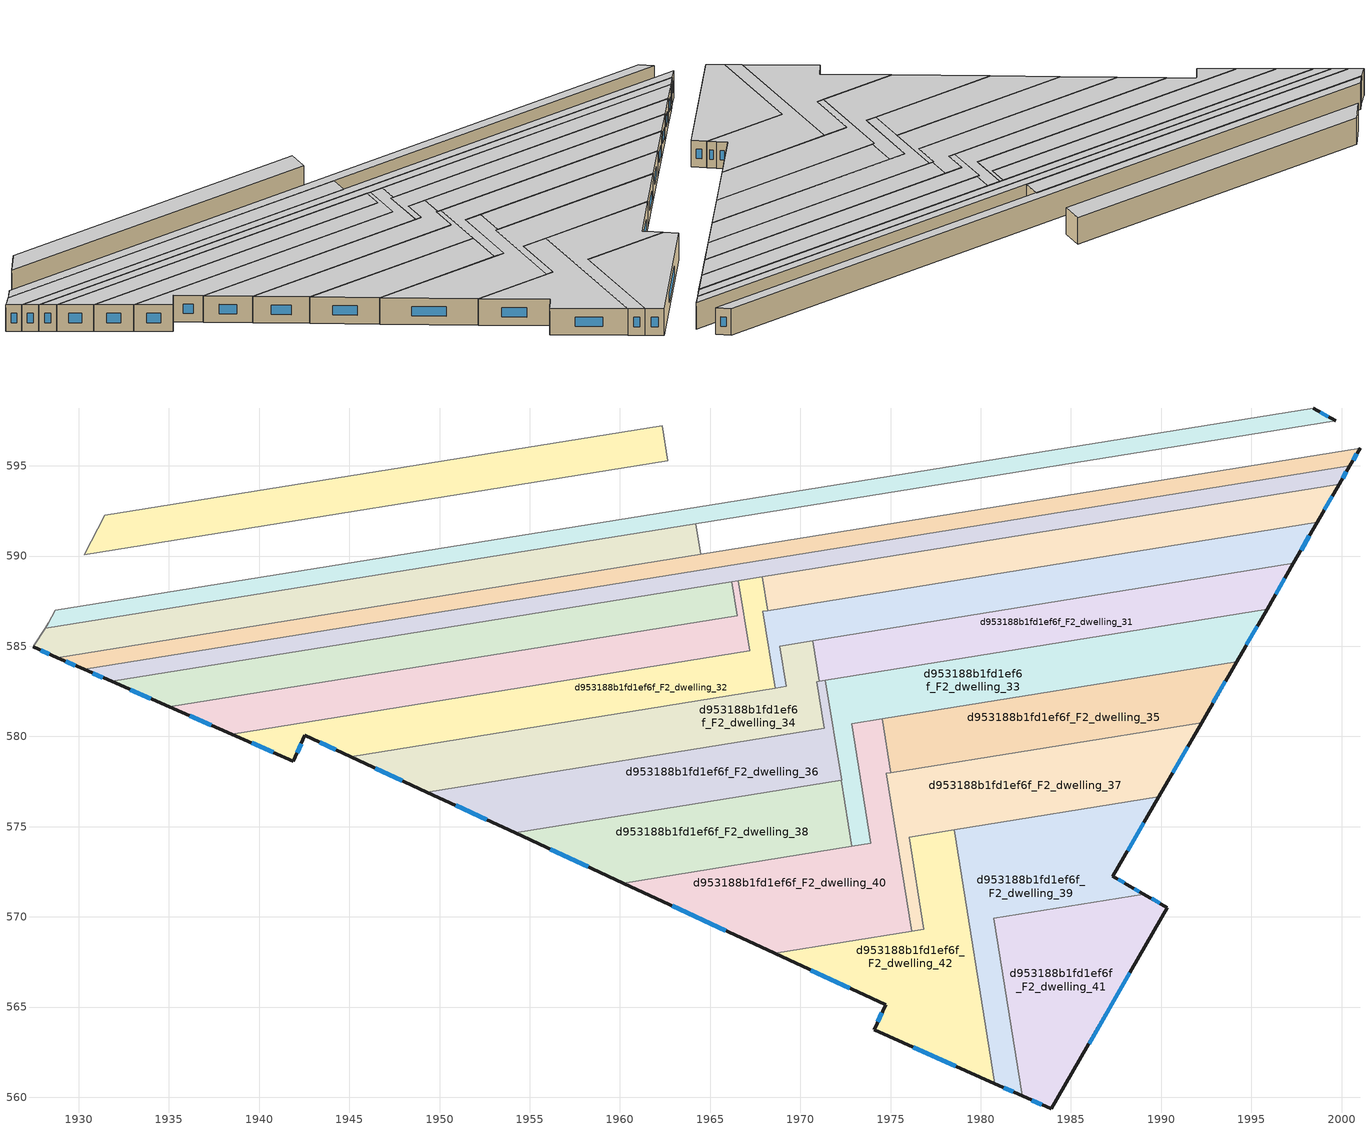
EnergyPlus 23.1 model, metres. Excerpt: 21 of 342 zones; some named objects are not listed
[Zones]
d953188b1fd1ef6f_F2_dwelling_18
 floor to d953188b1fd1ef6f_F1_dwelling_18 (EU_floor_Construction): 1962.34,597.22 1962.65,595.27 1930.3,590.07 1931.44,592.26 z6
 wall adiabatic (EU_wall_Construction): 1931.44,592.26 1930.3,590.07 z6:9
 wall to d953188b1fd1ef6f_F2_dwelling_17 (EU_wall_Construction): 1962.65,595.27 1962.34,597.22 z6:9
 wall to d953188b1fd1ef6f_F2_dwelling_16 (EU_wall_Construction): 1962.34,597.22 1931.44,592.26 z6:9
 wall to d953188b1fd1ef6f_F2_dwelling_19 (EU_wall_Construction): 1930.3,590.07 1962.65,595.27 z6:9
 ceiling to d953188b1fd1ef6f_F3_dwelling_18 (EU_floor_Construction): 1962.65,595.27 1962.34,597.22 1931.44,592.26 1930.3,590.07 z9
d953188b1fd1ef6f_F2_dwelling_22
 floor to d953188b1fd1ef6f_F1_dwelling_22 (EU_floor_Construction): 1999.68,597.5 1928.14,586 1928.32,586.27 1928.69,586.99 1998.43,598.2 z6
 wall outside (EU_wall_Construction): 1999.68,597.5 1998.43,598.2 z6:9
 wall adiabatic (EU_wall_Construction): 1928.69,586.99 1928.32,586.27 1928.14,586 z6:9
 wall to d953188b1fd1ef6f_F2_dwelling_21 (EU_wall_Construction): 1998.43,598.2 1928.69,586.99 z6:9
 wall to d953188b1fd1ef6f_F2_dwelling_24 (EU_wall_Construction): 1928.14,586 1964.21,591.8 z6:9
 wall to d953188b1fd1ef6f_F2_dwelling_23 (EU_wall_Construction): 1964.21,591.8 1999.68,597.5 z6:9
 window (EU_Window_Construction): 1999.27,597.73 1998.83,597.98 z6.97:8.03
 ceiling to d953188b1fd1ef6f_F3_dwelling_22 (EU_floor_Construction): 1999.68,597.5 1998.43,598.2 1928.69,586.99 1928.32,586.27 1928.14,586 z9
d953188b1fd1ef6f_F2_dwelling_24
 floor to d953188b1fd1ef6f_F1_dwelling_24 (EU_floor_Construction): 1964.21,591.8 1964.48,590.1 1928.81,584.37 1927.47,584.96 1927.51,585.03 1928.14,586 z6
 wall outside (EU_wall_Construction): 1927.47,584.96 1928.81,584.37 z6:9
 wall adiabatic (EU_wall_Construction): 1928.14,586 1927.51,585.03 1927.47,584.96 z6:9
 wall to d953188b1fd1ef6f_F2_dwelling_23 (EU_wall_Construction): 1964.48,590.1 1964.21,591.8 z6:9
 wall to d953188b1fd1ef6f_F2_dwelling_25 (EU_wall_Construction): 1928.81,584.37 1964.48,590.1 z6:9
 window (EU_Window_Construction): 1927.9,584.77 1928.38,584.56 z6.97:8.03
 ceiling to d953188b1fd1ef6f_F3_dwelling_24 (EU_floor_Construction): 1964.48,590.1 1964.21,591.8 1928.14,586 1927.51,585.03 1927.47,584.96 1928.81,584.37 z9
d953188b1fd1ef6f_F2_dwelling_25
 floor to d953188b1fd1ef6f_F1_dwelling_25 (EU_floor_Construction): 2001.03,595.98 2000.46,595 1930.3,583.72 1928.81,584.37 z6
 wall outside (EU_wall_Construction): 2000.46,595 2001.03,595.98 / 1928.81,584.37 1930.3,583.72 z6:9
 wall to d953188b1fd1ef6f_F2_dwelling_26 (EU_wall_Construction): 1930.3,583.72 2000.46,595 z6:9
 wall to d953188b1fd1ef6f_F2_dwelling_23 (EU_wall_Construction): 2001.03,595.98 1964.48,590.1 z6:9
 window (EU_Window_Construction): 2000.64,595.32 2000.84,595.66 / 1929.29,584.16 1929.82,583.93 z6.97:8.03
 ceiling to d953188b1fd1ef6f_F3_dwelling_25 (EU_floor_Construction): 2000.46,595 2001.03,595.98 1928.81,584.37 1930.3,583.72 z9
d953188b1fd1ef6f_F2_dwelling_26
 floor to d953188b1fd1ef6f_F1_dwelling_26 (EU_floor_Construction): 2000.46,595 1999.88,593.99 1931.82,583.05 1930.3,583.72 z6
 wall outside (EU_wall_Construction): 1999.88,593.99 2000.46,595 / 1930.3,583.72 1931.82,583.05 z6:9
 wall to d953188b1fd1ef6f_F2_dwelling_28 (EU_wall_Construction): 1931.82,583.05 1966.19,588.57 z6:9
 wall to d953188b1fd1ef6f_F2_dwelling_27 (EU_wall_Construction): 1967.9,588.85 1999.88,593.99 z6:9
 wall to d953188b1fd1ef6f_F2_dwelling_30 (EU_wall_Construction): 1966.19,588.57 1966.56,588.63 z6:9
 wall to d953188b1fd1ef6f_F2_dwelling_32 (EU_wall_Construction): 1966.56,588.63 1967.89,588.85 z6:9
 window (EU_Window_Construction): 2000.06,594.32 2000.27,594.67 / 1930.79,583.5 1931.33,583.26 z6.97:8.03
 ceiling to d953188b1fd1ef6f_F3_dwelling_26 (EU_floor_Construction): 1999.88,593.99 2000.46,595 1930.3,583.72 1931.82,583.05 z9
d953188b1fd1ef6f_F2_dwelling_27
 floor to d953188b1fd1ef6f_F1_dwelling_27 (EU_floor_Construction): 1999.88,593.99 1998.65,591.87 1968.2,586.97 1967.9,588.85 z6
 wall outside (EU_wall_Construction): 1998.65,591.87 1999.88,593.99 z6:9
 wall to d953188b1fd1ef6f_F2_dwelling_32 (EU_wall_Construction): 1967.9,588.85 1968.2,586.97 z6:9
 wall to d953188b1fd1ef6f_F2_dwelling_29 (EU_wall_Construction): 1968.2,586.97 1998.65,591.87 z6:9
 window (EU_Window_Construction): 1999.05,592.56 1999.48,593.3 z6.97:8.03
 ceiling to d953188b1fd1ef6f_F3_dwelling_27 (EU_floor_Construction): 1998.65,591.87 1999.88,593.99 1967.9,588.85 1968.2,586.97 z9
d953188b1fd1ef6f_F2_dwelling_28
 floor to d953188b1fd1ef6f_F1_dwelling_28 (EU_floor_Construction): 1966.19,588.57 1966.5,586.7 1935.03,581.64 1931.82,583.05 z6
 wall outside (EU_wall_Construction): 1931.82,583.05 1935.03,581.64 z6:9
 wall to d953188b1fd1ef6f_F2_dwelling_30 (EU_wall_Construction): 1935.03,581.64 1966.5,586.7 1966.19,588.57 z6:9
 window (EU_Window_Construction): 1932.86,582.59 1933.99,582.09 z6.97:8.03
 ceiling to d953188b1fd1ef6f_F3_dwelling_28 (EU_floor_Construction): 1966.5,586.7 1966.19,588.57 1931.82,583.05 1935.03,581.64 z9
d953188b1fd1ef6f_F2_dwelling_29
 floor to d953188b1fd1ef6f_F1_dwelling_29 (EU_floor_Construction): 1998.65,591.87 1997.33,589.59 1968.87,585.01 1969.23,582.77 1968.6,582.67 1967.91,586.93 z6
 wall outside (EU_wall_Construction): 1997.33,589.59 1998.65,591.87 z6:9
 wall to d953188b1fd1ef6f_F2_dwelling_34 (EU_wall_Construction): 1968.6,582.67 1969.23,582.77 1968.87,585.01 1970.7,585.31 z6:9
 wall to d953188b1fd1ef6f_F2_dwelling_32 (EU_wall_Construction): 1968.2,586.97 1967.91,586.93 1968.6,582.67 z6:9
 wall to d953188b1fd1ef6f_F2_dwelling_31 (EU_wall_Construction): 1970.7,585.31 1997.33,589.59 z6:9
 window (EU_Window_Construction): 1997.76,590.33 1998.22,591.13 z6.97:8.03
 ceiling to d953188b1fd1ef6f_F3_dwelling_29 (EU_floor_Construction): 1997.33,589.59 1998.65,591.87 1967.91,586.93 1968.6,582.67 1969.23,582.77 1968.87,585.01 z9
d953188b1fd1ef6f_F2_dwelling_30
 floor to d953188b1fd1ef6f_F1_dwelling_30 (EU_floor_Construction): 1966.56,588.63 1967.19,584.74 1938.47,580.12 1935.03,581.64 1966.5,586.7 1966.19,588.57 z6
 wall outside (EU_wall_Construction): 1935.03,581.64 1938.47,580.12 z6:9
 wall to d953188b1fd1ef6f_F2_dwelling_32 (EU_wall_Construction): 1938.47,580.12 1967.19,584.74 1966.56,588.63 z6:9
 window (EU_Window_Construction): 1936.15,581.15 1937.36,580.61 z6.97:8.03
 ceiling to d953188b1fd1ef6f_F3_dwelling_30 (EU_floor_Construction): 1967.19,584.74 1966.56,588.63 1966.19,588.57 1966.5,586.7 1935.03,581.64 1938.47,580.12 z9
d953188b1fd1ef6f_F2_dwelling_31
 floor to d953188b1fd1ef6f_F1_dwelling_31 (EU_floor_Construction): 1997.33,589.59 1995.87,587.05 1971.06,583.07 1970.7,585.31 z6
 wall outside (EU_wall_Construction): 1995.87,587.05 1997.33,589.59 z6:9
 wall to d953188b1fd1ef6f_F2_dwelling_34 (EU_wall_Construction): 1970.7,585.31 1971.06,583.07 z6:9
 wall to d953188b1fd1ef6f_F2_dwelling_33 (EU_wall_Construction): 1971.4,583.12 1995.87,587.05 z6:9
 wall to d953188b1fd1ef6f_F2_dwelling_36 (EU_wall_Construction): 1971.06,583.07 1971.4,583.12 z6:9
 window (EU_Window_Construction): 1996.35,587.88 1996.86,588.77 z6.97:8.03
 ceiling to d953188b1fd1ef6f_F3_dwelling_31 (EU_floor_Construction): 1995.87,587.05 1997.33,589.59 1970.7,585.31 1971.06,583.07 z9
d953188b1fd1ef6f_F2_dwelling_32
 floor to d953188b1fd1ef6f_F1_dwelling_32 (EU_floor_Construction): 1967.9,588.85 1968.2,586.97 1967.91,586.93 1968.6,582.67 1945.07,578.88 1942.54,580.06 1941.9,578.62 1938.47,580.12 1967.19,584.74 1966.56,588.63 z6
 wall outside (EU_wall_Construction): 1938.47,580.12 1941.9,578.62 1942.54,580.06 1945.07,578.88 z6:9
 wall to d953188b1fd1ef6f_F2_dwelling_34 (EU_wall_Construction): 1945.07,578.88 1968.6,582.67 z6:9
 window (EU_Window_Construction): 1943.36,579.68 1944.25,579.27 / 1942.1,579.09 1942.33,579.59 / 1939.58,579.64 1940.79,579.11 z6.97:8.03
 ceiling to d953188b1fd1ef6f_F3_dwelling_32 (EU_floor_Construction): 1968.6,582.67 1967.91,586.93 1968.2,586.97 1967.9,588.85 1966.56,588.63 1967.19,584.74 1938.47,580.12 1941.9,578.62 1942.54,580.06 1945.07,578.88 z9
d953188b1fd1ef6f_F2_dwelling_33
 floor to d953188b1fd1ef6f_F1_dwelling_33 (EU_floor_Construction): 1995.87,587.05 1994.19,584.14 1972.85,580.71 1973.92,574.08 1972.86,573.91 1972.28,577.56 1972.29,577.56 1971.4,583.12 z6
 wall outside (EU_wall_Construction): 1994.19,584.14 1995.87,587.05 z6:9
 wall to d953188b1fd1ef6f_F2_dwelling_38 (EU_wall_Construction): 1972.28,577.56 1972.86,573.91 z6:9
 wall to d953188b1fd1ef6f_F2_dwelling_36 (EU_wall_Construction): 1971.4,583.12 1972.29,577.56 1972.28,577.56 z6:9
 wall to d953188b1fd1ef6f_F2_dwelling_40 (EU_wall_Construction): 1972.86,573.91 1973.92,574.08 1972.85,580.71 1974.53,580.97 z6:9
 wall to d953188b1fd1ef6f_F2_dwelling_35 (EU_wall_Construction): 1974.53,580.98 1994.19,584.14 z6:9
 window (EU_Window_Construction): 1994.73,585.08 1995.33,586.11 z6.97:8.03
 ceiling to d953188b1fd1ef6f_F3_dwelling_33 (EU_floor_Construction): 1994.19,584.14 1995.87,587.05 1971.4,583.12 1972.29,577.56 1972.28,577.56 1972.86,573.91 1973.92,574.08 1972.85,580.71 z9
d953188b1fd1ef6f_F2_dwelling_34
 floor to d953188b1fd1ef6f_F1_dwelling_34 (EU_floor_Construction): 1970.7,585.31 1971.06,583.07 1970.9,583.04 1971.31,580.46 1949.3,576.92 1945.07,578.88 1969.23,582.77 1968.87,585.01 z6
 wall outside (EU_wall_Construction): 1945.07,578.88 1949.3,576.92 z6:9
 wall to d953188b1fd1ef6f_F2_dwelling_36 (EU_wall_Construction): 1949.3,576.92 1971.31,580.46 1970.9,583.04 1971.06,583.07 z6:9
 window (EU_Window_Construction): 1946.44,578.25 1947.93,577.56 z6.97:8.03
 ceiling to d953188b1fd1ef6f_F3_dwelling_34 (EU_floor_Construction): 1971.31,580.46 1970.9,583.04 1971.06,583.07 1970.7,585.31 1968.87,585.01 1969.23,582.77 1945.07,578.88 1949.3,576.92 z9
d953188b1fd1ef6f_F2_dwelling_35
 floor to d953188b1fd1ef6f_F1_dwelling_35 (EU_floor_Construction): 1994.19,584.14 1992.24,580.77 1975.01,578 1974.53,580.97 z6
 wall outside (EU_wall_Construction): 1992.24,580.77 1994.19,584.14 z6:9
 wall to d953188b1fd1ef6f_F2_dwelling_40 (EU_wall_Construction): 1974.53,580.97 1975.01,578 z6:9
 wall to d953188b1fd1ef6f_F2_dwelling_37 (EU_wall_Construction): 1975.01,578 1992.24,580.77 z6:9
 window (EU_Window_Construction): 1992.87,581.86 1993.56,583.04 z6.97:8.03
 ceiling to d953188b1fd1ef6f_F3_dwelling_35 (EU_floor_Construction): 1992.24,580.77 1994.19,584.14 1974.53,580.97 1975.01,578 z9
d953188b1fd1ef6f_F2_dwelling_36
 floor to d953188b1fd1ef6f_F1_dwelling_36 (EU_floor_Construction): 1971.4,583.12 1972.29,577.56 1954.19,574.65 1949.3,576.92 1971.31,580.46 1970.9,583.04 z6
 wall outside (EU_wall_Construction): 1949.3,576.92 1954.19,574.65 z6:9
 wall to d953188b1fd1ef6f_F2_dwelling_38 (EU_wall_Construction): 1954.19,574.65 1972.28,577.56 z6:9
 window (EU_Window_Construction): 1950.89,576.18 1952.61,575.38 z6.97:8.03
 ceiling to d953188b1fd1ef6f_F3_dwelling_36 (EU_floor_Construction): 1972.29,577.56 1971.4,583.12 1970.9,583.04 1971.31,580.46 1949.3,576.92 1954.19,574.65 z9
d953188b1fd1ef6f_F2_dwelling_37
 floor to d953188b1fd1ef6f_F1_dwelling_37 (EU_floor_Construction): 1992.24,580.77 1989.86,576.64 1976.03,574.42 1976.85,569.3 1976.18,569.19 1974.77,577.96 z6
 wall outside (EU_wall_Construction): 1989.86,576.64 1992.24,580.77 z6:9
 wall to d953188b1fd1ef6f_F2_dwelling_42 (EU_wall_Construction): 1976.18,569.19 1976.85,569.3 1976.03,574.42 1978.53,574.82 z6:9
 wall to d953188b1fd1ef6f_F2_dwelling_40 (EU_wall_Construction): 1975.01,578 1974.77,577.96 1976.18,569.19 z6:9
 wall to d953188b1fd1ef6f_F2_dwelling_39 (EU_wall_Construction): 1978.53,574.82 1989.86,576.64 z6:9
 window (EU_Window_Construction): 1990.63,577.98 1991.47,579.43 z6.97:8.03
 ceiling to d953188b1fd1ef6f_F3_dwelling_37 (EU_floor_Construction): 1989.86,576.64 1992.24,580.77 1974.77,577.96 1976.18,569.19 1976.85,569.3 1976.03,574.42 z9
d953188b1fd1ef6f_F2_dwelling_38
 floor to d953188b1fd1ef6f_F1_dwelling_38 (EU_floor_Construction): 1972.28,577.56 1972.86,573.91 1960.18,571.87 1954.19,574.65 z6
 wall outside (EU_wall_Construction): 1954.19,574.65 1960.18,571.87 z6:9
 wall to d953188b1fd1ef6f_F2_dwelling_40 (EU_wall_Construction): 1960.18,571.87 1972.86,573.91 z6:9
 window (EU_Window_Construction): 1956.13,573.75 1958.24,572.77 z6.97:8.03
 ceiling to d953188b1fd1ef6f_F3_dwelling_38 (EU_floor_Construction): 1972.86,573.91 1972.28,577.56 1954.19,574.65 1960.18,571.87 z9
d953188b1fd1ef6f_F2_dwelling_39
 floor to d953188b1fd1ef6f_F1_dwelling_39 (EU_floor_Construction): 1989.86,576.64 1987.32,572.25 1988.28,571.7 1989.04,571.26 1980.71,569.92 1982.3,560.08 1980.79,560.75 1978.53,574.82 z6
 wall outside (EU_wall_Construction): 1989.04,571.26 1988.28,571.7 1987.32,572.25 1989.86,576.64 / 1980.79,560.75 1982.3,560.08 z6:9
 wall to d953188b1fd1ef6f_F2_dwelling_41 (EU_wall_Construction): 1982.3,560.08 1980.71,569.92 1989.04,571.26 z6:9
 wall to d953188b1fd1ef6f_F2_dwelling_42 (EU_wall_Construction): 1978.53,574.82 1980.79,560.75 z6:9
 window (EU_Window_Construction): 1987.97,571.88 1987.63,572.07 / 1988.79,571.4 1988.52,571.56 / 1981.28,560.53 1981.81,560.3 / 1988.15,573.67 1989.04,575.22 z6.97:8.03
 ceiling to d953188b1fd1ef6f_F3_dwelling_39 (EU_floor_Construction): 1982.3,560.08 1980.71,569.92 1989.04,571.26 1988.28,571.7 1987.32,572.25 1989.86,576.64 1978.53,574.82 1980.79,560.75 z9
d953188b1fd1ef6f_F2_dwelling_40
 floor to d953188b1fd1ef6f_F1_dwelling_40 (EU_floor_Construction): 1974.53,580.97 1975.01,578 1974.77,577.96 1976.18,569.19 1968.58,567.97 1960.18,571.87 1973.92,574.08 1972.85,580.71 z6
 wall outside (EU_wall_Construction): 1960.18,571.87 1968.58,567.97 z6:9
 wall to d953188b1fd1ef6f_F2_dwelling_42 (EU_wall_Construction): 1968.58,567.97 1976.18,569.19 z6:9
 window (EU_Window_Construction): 1962.9,570.61 1965.86,569.23 z6.97:8.03
 ceiling to d953188b1fd1ef6f_F3_dwelling_40 (EU_floor_Construction): 1976.18,569.19 1974.77,577.96 1975.01,578 1974.53,580.97 1972.85,580.71 1973.92,574.08 1960.18,571.87 1968.58,567.97 z9
d953188b1fd1ef6f_F2_dwelling_41
 floor to d953188b1fd1ef6f_F1_dwelling_41 (EU_floor_Construction): 1990.35,570.51 1983.92,559.35 1982.3,560.08 1980.71,569.92 1989.04,571.26 z6
 wall outside (EU_wall_Construction): 1982.3,560.08 1983.92,559.35 1990.35,570.51 1989.04,571.26 z6:9
 window (EU_Window_Construction): 1989.93,570.75 1989.47,571.02 / 1986.01,562.97 1988.27,566.89 / 1982.82,559.84 1983.4,559.59 z6.97:8.03
 ceiling to d953188b1fd1ef6f_F3_dwelling_41 (EU_floor_Construction): 1983.92,559.35 1990.35,570.51 1989.04,571.26 1980.71,569.92 1982.3,560.08 z9
d953188b1fd1ef6f_F2_dwelling_42
 floor to d953188b1fd1ef6f_F1_dwelling_42 (EU_floor_Construction): 1978.53,574.82 1980.79,560.75 1974.08,563.75 1974.72,565.12 1968.58,567.97 1976.85,569.3 1976.03,574.42 z6
 wall outside (EU_wall_Construction): 1968.58,567.97 1974.72,565.12 1974.08,563.75 1980.79,560.75 z6:9
 window (EU_Window_Construction): 1976.26,562.78 1978.62,561.72 / 1974.52,564.68 1974.29,564.19 / 1970.57,567.05 1972.73,566.04 z6.97:8.03
 ceiling to d953188b1fd1ef6f_F3_dwelling_42 (EU_floor_Construction): 1980.79,560.75 1978.53,574.82 1976.03,574.42 1976.85,569.3 1968.58,567.97 1974.72,565.12 1974.08,563.75 z9
[Building]
EU S2 Campaign: North Axis=0; Terrain=City; Solar Distribution=FullExterior
[Site:Location]
Bologna: Latitude=44.5; Longitude=11.25; Time Zone=1; Elevation=37
[SizingPeriod:WeatherFileDays]
AnnualSizingPeriod: Begin Month=1; Begin Day of Month=1; End Month=12; End Day of Month=31; Day of Week for Start Day=Monday; Use Weather File Daylight Saving Period=No; Use Weather File Rain and Snow Indicators=No
[MATERIAL]
EU_InternalMass_Material: Roughness=MediumRough; Thickness=0.1; Conductivity=1; Density=1800; Specific Heat=900; Thermal Absorptance=0.9; Solar Absorptance=0.7; Visible Absorptance=0.7
[MATERIAL:NOMASS] Roughness=MediumRough; Thermal Absorptance=0.9; Solar Absorptance=0.7; Visible Absorptance=0.7
Name | Thermal Resistance
EU_wall_NoMass | 0.779417
EU_floor_NoMass | 0.588222
[WINDOWMATERIAL:SIMPLEGLAZINGSYSTEM]
EU_Window_SimpleGlazing: UFactor=5.16242; Solar Heat Gain Coefficient=0.85; Visible Transmittance=0.85
[CONSTRUCTION]
EU_wall_Construction: EU_wall_NoMass
EU_floor_Construction: EU_floor_NoMass
EU_Window_Construction: EU_Window_SimpleGlazing
EU_InternalMass_Construction: EU_InternalMass_Material
[ZONE] Type=1; Multiplier=1; Ceiling Height=autocalculate; Floor Area=autocalculate; Part of Total Floor Area=Yes
Name | Volume
d953188b1fd1ef6f_F2_dwelling_18 | 190.058
d953188b1fd1ef6f_F2_dwelling_22 | 189.95
d953188b1fd1ef6f_F2_dwelling_24 | 190.032
d953188b1fd1ef6f_F2_dwelling_25 | 190.102
d953188b1fd1ef6f_F2_dwelling_26 | 189.888
d953188b1fd1ef6f_F2_dwelling_27 | 180.168
d953188b1fd1ef6f_F2_dwelling_28; d953188b1fd1ef6f_F2_dwelling_41 | 190.01
d953188b1fd1ef6f_F2_dwelling_29 | 190.067
d953188b1fd1ef6f_F2_dwelling_30 | 189.997
d953188b1fd1ef6f_F2_dwelling_31 | 177.396
d953188b1fd1ef6f_F2_dwelling_32 | 199.835
d953188b1fd1ef6f_F2_dwelling_33 | 207.437
d953188b1fd1ef6f_F2_dwelling_34 | 202.67
d953188b1fd1ef6f_F2_dwelling_35 | 169.047
d953188b1fd1ef6f_F2_dwelling_36 | 190.012
d953188b1fd1ef6f_F2_dwelling_37 | 190.025
d953188b1fd1ef6f_F2_dwelling_38 | 172.611
d953188b1fd1ef6f_F2_dwelling_39 | 190.016
d953188b1fd1ef6f_F2_dwelling_40 | 210.973
d953188b1fd1ef6f_F2_dwelling_42 | 190.021
[INTERNALMASS] Construction=EU_InternalMass_Construction
Name | Zone or ZoneList | Surface Area
d953188b1fd1ef6f_F2_dwelling_18_EU_InternalMass | d953188b1fd1ef6f_F2_dwelling_18 | 63.3528
d953188b1fd1ef6f_F2_dwelling_22_EU_InternalMass | d953188b1fd1ef6f_F2_dwelling_22 | 63.3168
d953188b1fd1ef6f_F2_dwelling_24_EU_InternalMass | d953188b1fd1ef6f_F2_dwelling_24 | 63.3438
d953188b1fd1ef6f_F2_dwelling_25_EU_InternalMass | d953188b1fd1ef6f_F2_dwelling_25 | 63.3671
d953188b1fd1ef6f_F2_dwelling_26_EU_InternalMass | d953188b1fd1ef6f_F2_dwelling_26 | 63.2961
d953188b1fd1ef6f_F2_dwelling_27_EU_InternalMass | d953188b1fd1ef6f_F2_dwelling_27 | 60.0608
d953188b1fd1ef6f_F2_dwelling_28_EU_InternalMass | d953188b1fd1ef6f_F2_dwelling_28 | 63.3375
d953188b1fd1ef6f_F2_dwelling_29_EU_InternalMass | d953188b1fd1ef6f_F2_dwelling_29 | 63.3563
d953188b1fd1ef6f_F2_dwelling_30_EU_InternalMass | d953188b1fd1ef6f_F2_dwelling_30 | 63.3334
d953188b1fd1ef6f_F2_dwelling_31_EU_InternalMass | d953188b1fd1ef6f_F2_dwelling_31 | 59.13
d953188b1fd1ef6f_F2_dwelling_32_EU_InternalMass | d953188b1fd1ef6f_F2_dwelling_32 | 66.606
d953188b1fd1ef6f_F2_dwelling_33_EU_InternalMass | d953188b1fd1ef6f_F2_dwelling_33 | 69.143
d953188b1fd1ef6f_F2_dwelling_34_EU_InternalMass | d953188b1fd1ef6f_F2_dwelling_34 | 67.5635
d953188b1fd1ef6f_F2_dwelling_35_EU_InternalMass | d953188b1fd1ef6f_F2_dwelling_35 | 56.3547
d953188b1fd1ef6f_F2_dwelling_36_EU_InternalMass | d953188b1fd1ef6f_F2_dwelling_36 | 63.3456
d953188b1fd1ef6f_F2_dwelling_37_EU_InternalMass | d953188b1fd1ef6f_F2_dwelling_37 | 63.3416
d953188b1fd1ef6f_F2_dwelling_38_EU_InternalMass | d953188b1fd1ef6f_F2_dwelling_38 | 57.536
d953188b1fd1ef6f_F2_dwelling_39_EU_InternalMass | d953188b1fd1ef6f_F2_dwelling_39 | 63.3382
d953188b1fd1ef6f_F2_dwelling_40_EU_InternalMass | d953188b1fd1ef6f_F2_dwelling_40 | 70.3206
d953188b1fd1ef6f_F2_dwelling_41_EU_InternalMass | d953188b1fd1ef6f_F2_dwelling_41 | 63.3368
d953188b1fd1ef6f_F2_dwelling_42_EU_InternalMass | d953188b1fd1ef6f_F2_dwelling_42 | 63.3403
[OTHEREQUIPMENT] Fuel Type=Electricity; Design Level Calculation Method=Watts/Area; Power per Zone Floor Area=1; Fraction Latent=0; Fraction Radiant=0; Fraction Lost=0; Carbon Dioxide Generation Rate=0; EndUse Subcategory=EU_Step8_InternalGains
Name | Zone or ZoneList or Space or SpaceList | Schedule
EU_Step8_InternalGain_d953188b1fd1ef6f_F2_dwelling_18_f000 | d953188b1fd1ef6f_F2_dwelling_18 | EU_Step8_GainSchedule_d953188b1fd1ef6f_F2_dwelling_18_f000
EU_Step8_InternalGain_d953188b1fd1ef6f_F2_dwelling_22_f000 | d953188b1fd1ef6f_F2_dwelling_22 | EU_Step8_GainSchedule_d953188b1fd1ef6f_F2_dwelling_22_f000
EU_Step8_InternalGain_d953188b1fd1ef6f_F2_dwelling_24_f000 | d953188b1fd1ef6f_F2_dwelling_24 | EU_Step8_GainSchedule_d953188b1fd1ef6f_F2_dwelling_24_f000
EU_Step8_InternalGain_d953188b1fd1ef6f_F2_dwelling_25_f000 | d953188b1fd1ef6f_F2_dwelling_25 | EU_Step8_GainSchedule_d953188b1fd1ef6f_F2_dwelling_25_f000
EU_Step8_InternalGain_d953188b1fd1ef6f_F2_dwelling_26_f000 | d953188b1fd1ef6f_F2_dwelling_26 | EU_Step8_GainSchedule_d953188b1fd1ef6f_F2_dwelling_26_f000
EU_Step8_InternalGain_d953188b1fd1ef6f_F2_dwelling_27_f000 | d953188b1fd1ef6f_F2_dwelling_27 | EU_Step8_GainSchedule_d953188b1fd1ef6f_F2_dwelling_27_f000
EU_Step8_InternalGain_d953188b1fd1ef6f_F2_dwelling_28_f000 | d953188b1fd1ef6f_F2_dwelling_28 | EU_Step8_GainSchedule_d953188b1fd1ef6f_F2_dwelling_28_f000
EU_Step8_InternalGain_d953188b1fd1ef6f_F2_dwelling_29_f000 | d953188b1fd1ef6f_F2_dwelling_29 | EU_Step8_GainSchedule_d953188b1fd1ef6f_F2_dwelling_29_f000
EU_Step8_InternalGain_d953188b1fd1ef6f_F2_dwelling_30_f000 | d953188b1fd1ef6f_F2_dwelling_30 | EU_Step8_GainSchedule_d953188b1fd1ef6f_F2_dwelling_30_f000
EU_Step8_InternalGain_d953188b1fd1ef6f_F2_dwelling_31_f000 | d953188b1fd1ef6f_F2_dwelling_31 | EU_Step8_GainSchedule_d953188b1fd1ef6f_F2_dwelling_31_f000
EU_Step8_InternalGain_d953188b1fd1ef6f_F2_dwelling_32_f000 | d953188b1fd1ef6f_F2_dwelling_32 | EU_Step8_GainSchedule_d953188b1fd1ef6f_F2_dwelling_32_f000
EU_Step8_InternalGain_d953188b1fd1ef6f_F2_dwelling_33_f000 | d953188b1fd1ef6f_F2_dwelling_33 | EU_Step8_GainSchedule_d953188b1fd1ef6f_F2_dwelling_33_f000
EU_Step8_InternalGain_d953188b1fd1ef6f_F2_dwelling_34_f000 | d953188b1fd1ef6f_F2_dwelling_34 | EU_Step8_GainSchedule_d953188b1fd1ef6f_F2_dwelling_34_f000
EU_Step8_InternalGain_d953188b1fd1ef6f_F2_dwelling_35_f000 | d953188b1fd1ef6f_F2_dwelling_35 | EU_Step8_GainSchedule_d953188b1fd1ef6f_F2_dwelling_35_f000
EU_Step8_InternalGain_d953188b1fd1ef6f_F2_dwelling_36_f000 | d953188b1fd1ef6f_F2_dwelling_36 | EU_Step8_GainSchedule_d953188b1fd1ef6f_F2_dwelling_36_f000
EU_Step8_InternalGain_d953188b1fd1ef6f_F2_dwelling_37_f000 | d953188b1fd1ef6f_F2_dwelling_37 | EU_Step8_GainSchedule_d953188b1fd1ef6f_F2_dwelling_37_f000
EU_Step8_InternalGain_d953188b1fd1ef6f_F2_dwelling_38_f000 | d953188b1fd1ef6f_F2_dwelling_38 | EU_Step8_GainSchedule_d953188b1fd1ef6f_F2_dwelling_38_f000
EU_Step8_InternalGain_d953188b1fd1ef6f_F2_dwelling_39_f000 | d953188b1fd1ef6f_F2_dwelling_39 | EU_Step8_GainSchedule_d953188b1fd1ef6f_F2_dwelling_39_f000
EU_Step8_InternalGain_d953188b1fd1ef6f_F2_dwelling_40_f000 | d953188b1fd1ef6f_F2_dwelling_40 | EU_Step8_GainSchedule_d953188b1fd1ef6f_F2_dwelling_40_f000
EU_Step8_InternalGain_d953188b1fd1ef6f_F2_dwelling_41_f000 | d953188b1fd1ef6f_F2_dwelling_41 | EU_Step8_GainSchedule_d953188b1fd1ef6f_F2_dwelling_41_f000
EU_Step8_InternalGain_d953188b1fd1ef6f_F2_dwelling_42_f000 | d953188b1fd1ef6f_F2_dwelling_42 | EU_Step8_GainSchedule_d953188b1fd1ef6f_F2_dwelling_42_f000
[ZONEVENTILATION:DESIGNFLOWRATE] Schedule=EU_AlwaysOn; Design Flow Rate Calculation Method=AirChanges/Hour; Air Changes per Hour=0.712058; Ventilation Type=Natural; Fan Pressure Rise=0; Fan Total Efficiency=1; Constant Term Coefficient=1; Temperature Term Coefficient=0; Velocity Term Coefficient=0; Velocity Squared Term Coefficient=0; Minimum Indoor Temperature=-100; Maximum Indoor Temperature=100; Delta Temperature=-100; Minimum Outdoor Temperature=-100; Maximum Outdoor Temperature=100; Maximum Wind Speed=40
Name | Zone or ZoneList or Space or SpaceList
EU_ConstantAir_d953188b1fd1ef6f_F2_dwelling_18 | d953188b1fd1ef6f_F2_dwelling_18
EU_ConstantAir_d953188b1fd1ef6f_F2_dwelling_22 | d953188b1fd1ef6f_F2_dwelling_22
EU_ConstantAir_d953188b1fd1ef6f_F2_dwelling_24 | d953188b1fd1ef6f_F2_dwelling_24
EU_ConstantAir_d953188b1fd1ef6f_F2_dwelling_25 | d953188b1fd1ef6f_F2_dwelling_25
EU_ConstantAir_d953188b1fd1ef6f_F2_dwelling_26 | d953188b1fd1ef6f_F2_dwelling_26
EU_ConstantAir_d953188b1fd1ef6f_F2_dwelling_27 | d953188b1fd1ef6f_F2_dwelling_27
EU_ConstantAir_d953188b1fd1ef6f_F2_dwelling_28 | d953188b1fd1ef6f_F2_dwelling_28
EU_ConstantAir_d953188b1fd1ef6f_F2_dwelling_29 | d953188b1fd1ef6f_F2_dwelling_29
EU_ConstantAir_d953188b1fd1ef6f_F2_dwelling_30 | d953188b1fd1ef6f_F2_dwelling_30
EU_ConstantAir_d953188b1fd1ef6f_F2_dwelling_31 | d953188b1fd1ef6f_F2_dwelling_31
EU_ConstantAir_d953188b1fd1ef6f_F2_dwelling_32 | d953188b1fd1ef6f_F2_dwelling_32
EU_ConstantAir_d953188b1fd1ef6f_F2_dwelling_33 | d953188b1fd1ef6f_F2_dwelling_33
EU_ConstantAir_d953188b1fd1ef6f_F2_dwelling_34 | d953188b1fd1ef6f_F2_dwelling_34
EU_ConstantAir_d953188b1fd1ef6f_F2_dwelling_35 | d953188b1fd1ef6f_F2_dwelling_35
EU_ConstantAir_d953188b1fd1ef6f_F2_dwelling_36 | d953188b1fd1ef6f_F2_dwelling_36
EU_ConstantAir_d953188b1fd1ef6f_F2_dwelling_37 | d953188b1fd1ef6f_F2_dwelling_37
EU_ConstantAir_d953188b1fd1ef6f_F2_dwelling_38 | d953188b1fd1ef6f_F2_dwelling_38
EU_ConstantAir_d953188b1fd1ef6f_F2_dwelling_39 | d953188b1fd1ef6f_F2_dwelling_39
EU_ConstantAir_d953188b1fd1ef6f_F2_dwelling_40 | d953188b1fd1ef6f_F2_dwelling_40
EU_ConstantAir_d953188b1fd1ef6f_F2_dwelling_41 | d953188b1fd1ef6f_F2_dwelling_41
EU_ConstantAir_d953188b1fd1ef6f_F2_dwelling_42 | d953188b1fd1ef6f_F2_dwelling_42
[HVACTEMPLATE:ZONE:IDEALLOADSAIRSYSTEM] System Availability Schedule=EU_AlwaysOn; Maximum Heating Supply Air Temperature=50; Minimum Cooling Supply Air Temperature=13; Maximum Heating Supply Air Humidity Ratio=0.0156; Minimum Cooling Supply Air Humidity Ratio=0.0077; Heating Limit=NoLimit; Cooling Limit=NoLimit; Heating Availability Schedule=EU_AlwaysOn; Cooling Availability Schedule=EU_CoolingOff; Dehumidification Control Type=ConstantSensibleHeatRatio; Cooling Sensible Heat Ratio=0.7; Dehumidification Setpoint=60; Humidification Control Type=None; Humidification Setpoint=30; Outdoor Air Method=None; Outdoor Air Flow Rate per Person=0.00944; Outdoor Air Flow Rate per Zone Floor Area=0; Outdoor Air Flow Rate per Zone=0; Demand Controlled Ventilation Type=None; Outdoor Air Economizer Type=NoEconomizer; Heat Recovery Type=None; Sensible Heat Recovery Effectiveness=0.7; Latent Heat Recovery Effectiveness=0.65
Name | Template Thermostat
d953188b1fd1ef6f_F2_dwelling_18 | EU_HeatOnly_d953188b1fd1ef6f_F2_dwelling_18
d953188b1fd1ef6f_F2_dwelling_22 | EU_HeatOnly_d953188b1fd1ef6f_F2_dwelling_22
d953188b1fd1ef6f_F2_dwelling_24 | EU_HeatOnly_d953188b1fd1ef6f_F2_dwelling_24
d953188b1fd1ef6f_F2_dwelling_25 | EU_HeatOnly_d953188b1fd1ef6f_F2_dwelling_25
d953188b1fd1ef6f_F2_dwelling_26 | EU_HeatOnly_d953188b1fd1ef6f_F2_dwelling_26
d953188b1fd1ef6f_F2_dwelling_27 | EU_HeatOnly_d953188b1fd1ef6f_F2_dwelling_27
d953188b1fd1ef6f_F2_dwelling_28 | EU_HeatOnly_d953188b1fd1ef6f_F2_dwelling_28
d953188b1fd1ef6f_F2_dwelling_29 | EU_HeatOnly_d953188b1fd1ef6f_F2_dwelling_29
d953188b1fd1ef6f_F2_dwelling_30 | EU_HeatOnly_d953188b1fd1ef6f_F2_dwelling_30
d953188b1fd1ef6f_F2_dwelling_31 | EU_HeatOnly_d953188b1fd1ef6f_F2_dwelling_31
d953188b1fd1ef6f_F2_dwelling_32 | EU_HeatOnly_d953188b1fd1ef6f_F2_dwelling_32
d953188b1fd1ef6f_F2_dwelling_33 | EU_HeatOnly_d953188b1fd1ef6f_F2_dwelling_33
d953188b1fd1ef6f_F2_dwelling_34 | EU_HeatOnly_d953188b1fd1ef6f_F2_dwelling_34
d953188b1fd1ef6f_F2_dwelling_35 | EU_HeatOnly_d953188b1fd1ef6f_F2_dwelling_35
d953188b1fd1ef6f_F2_dwelling_36 | EU_HeatOnly_d953188b1fd1ef6f_F2_dwelling_36
d953188b1fd1ef6f_F2_dwelling_37 | EU_HeatOnly_d953188b1fd1ef6f_F2_dwelling_37
d953188b1fd1ef6f_F2_dwelling_38 | EU_HeatOnly_d953188b1fd1ef6f_F2_dwelling_38
d953188b1fd1ef6f_F2_dwelling_39 | EU_HeatOnly_d953188b1fd1ef6f_F2_dwelling_39
d953188b1fd1ef6f_F2_dwelling_40 | EU_HeatOnly_d953188b1fd1ef6f_F2_dwelling_40
d953188b1fd1ef6f_F2_dwelling_41 | EU_HeatOnly_d953188b1fd1ef6f_F2_dwelling_41
d953188b1fd1ef6f_F2_dwelling_42 | EU_HeatOnly_d953188b1fd1ef6f_F2_dwelling_42
[SIZING:ZONE] Zone Cooling Design Supply Air Temperature Input Method=SupplyAirTemperature; Zone Cooling Design Supply Air Temperature=13; Zone Heating Design Supply Air Temperature Input Method=SupplyAirTemperature; Zone Heating Design Supply Air Temperature=50; Zone Cooling Design Supply Air Humidity Ratio=0.008; Zone Heating Design Supply Air Humidity Ratio=0.008; Cooling Design Air Flow Method=DesignDay; Cooling Design Air Flow Rate=0; Cooling Minimum Air Flow per Zone Floor Area=0.000762; Cooling Minimum Air Flow=0; Cooling Minimum Air Flow Fraction=0.2; Heating Design Air Flow Method=DesignDay; Heating Design Air Flow Rate=0; Heating Maximum Air Flow per Zone Floor Area=0.002032; Heating Maximum Air Flow=0.141576; Heating Maximum Air Flow Fraction=0.3; Account for Dedicated Outdoor Air System=No; Dedicated Outdoor Air System Control Strategy=NeutralSupplyAir; Dedicated Outdoor Air Low Setpoint Temperature for Design=autosize; Dedicated Outdoor Air High Setpoint Temperature for Design=autosize; Zone Load Sizing Method=Sensible Load Only No Latent Load; Zone Latent Cooling Design Supply Air Humidity Ratio Input Method=HumidityRatioDifference; Zone Cooling Design Supply Air Humidity Ratio Difference=0.005; Zone Latent Heating Design Supply Air Humidity Ratio Input Method=HumidityRatioDifference; Zone Humidification Design Supply Air Humidity Ratio Difference=0.005
d953188b1fd1ef6f_F2_dwelling_18; d953188b1fd1ef6f_F2_dwelling_22; d953188b1fd1ef6f_F2_dwelling_24; d953188b1fd1ef6f_F2_dwelling_25; d953188b1fd1ef6f_F2_dwelling_26; d953188b1fd1ef6f_F2_dwelling_27; d953188b1fd1ef6f_F2_dwelling_28; d953188b1fd1ef6f_F2_dwelling_29; d953188b1fd1ef6f_F2_dwelling_30; d953188b1fd1ef6f_F2_dwelling_31; d953188b1fd1ef6f_F2_dwelling_32; d953188b1fd1ef6f_F2_dwelling_33; d953188b1fd1ef6f_F2_dwelling_34; d953188b1fd1ef6f_F2_dwelling_35; d953188b1fd1ef6f_F2_dwelling_36; d953188b1fd1ef6f_F2_dwelling_37; d953188b1fd1ef6f_F2_dwelling_38; d953188b1fd1ef6f_F2_dwelling_39; d953188b1fd1ef6f_F2_dwelling_40; d953188b1fd1ef6f_F2_dwelling_41; d953188b1fd1ef6f_F2_dwelling_42
[SCHEDULE:CONSTANT]
Name | Hourly Value
EU_AlwaysOn | 1
EU_CoolingOff | 0
[SCHEDULE:FILE] Column Number=1; Rows to Skip at Top=0; Number of Hours of Data=8760; Column Separator=Comma; Interpolate to Timestep=No; Minutes per Item=60; Adjust Schedule for Daylight Savings=Yes
Name | File
EU_Step8_GainSchedule_d953188b1fd1ef6f_F2_dwelling_18_f000 | ../../schedules/d953188b1fd1ef6f/d953188b1fd1ef6f_F2_dwelling_18_f000_gain.csv
EU_Step8_GainSchedule_d953188b1fd1ef6f_F2_dwelling_22_f000 | ../../schedules/d953188b1fd1ef6f/d953188b1fd1ef6f_F2_dwelling_22_f000_gain.csv
EU_Step8_GainSchedule_d953188b1fd1ef6f_F2_dwelling_24_f000 | ../../schedules/d953188b1fd1ef6f/d953188b1fd1ef6f_F2_dwelling_24_f000_gain.csv
EU_Step8_GainSchedule_d953188b1fd1ef6f_F2_dwelling_25_f000 | ../../schedules/d953188b1fd1ef6f/d953188b1fd1ef6f_F2_dwelling_25_f000_gain.csv
EU_Step8_GainSchedule_d953188b1fd1ef6f_F2_dwelling_26_f000 | ../../schedules/d953188b1fd1ef6f/d953188b1fd1ef6f_F2_dwelling_26_f000_gain.csv
EU_Step8_GainSchedule_d953188b1fd1ef6f_F2_dwelling_27_f000 | ../../schedules/d953188b1fd1ef6f/d953188b1fd1ef6f_F2_dwelling_27_f000_gain.csv
EU_Step8_GainSchedule_d953188b1fd1ef6f_F2_dwelling_28_f000 | ../../schedules/d953188b1fd1ef6f/d953188b1fd1ef6f_F2_dwelling_28_f000_gain.csv
EU_Step8_GainSchedule_d953188b1fd1ef6f_F2_dwelling_29_f000 | ../../schedules/d953188b1fd1ef6f/d953188b1fd1ef6f_F2_dwelling_29_f000_gain.csv
EU_Step8_GainSchedule_d953188b1fd1ef6f_F2_dwelling_30_f000 | ../../schedules/d953188b1fd1ef6f/d953188b1fd1ef6f_F2_dwelling_30_f000_gain.csv
EU_Step8_GainSchedule_d953188b1fd1ef6f_F2_dwelling_31_f000 | ../../schedules/d953188b1fd1ef6f/d953188b1fd1ef6f_F2_dwelling_31_f000_gain.csv
EU_Step8_GainSchedule_d953188b1fd1ef6f_F2_dwelling_32_f000 | ../../schedules/d953188b1fd1ef6f/d953188b1fd1ef6f_F2_dwelling_32_f000_gain.csv
EU_Step8_GainSchedule_d953188b1fd1ef6f_F2_dwelling_33_f000 | ../../schedules/d953188b1fd1ef6f/d953188b1fd1ef6f_F2_dwelling_33_f000_gain.csv
EU_Step8_GainSchedule_d953188b1fd1ef6f_F2_dwelling_34_f000 | ../../schedules/d953188b1fd1ef6f/d953188b1fd1ef6f_F2_dwelling_34_f000_gain.csv
EU_Step8_GainSchedule_d953188b1fd1ef6f_F2_dwelling_35_f000 | ../../schedules/d953188b1fd1ef6f/d953188b1fd1ef6f_F2_dwelling_35_f000_gain.csv
EU_Step8_GainSchedule_d953188b1fd1ef6f_F2_dwelling_36_f000 | ../../schedules/d953188b1fd1ef6f/d953188b1fd1ef6f_F2_dwelling_36_f000_gain.csv
EU_Step8_GainSchedule_d953188b1fd1ef6f_F2_dwelling_37_f000 | ../../schedules/d953188b1fd1ef6f/d953188b1fd1ef6f_F2_dwelling_37_f000_gain.csv
EU_Step8_GainSchedule_d953188b1fd1ef6f_F2_dwelling_38_f000 | ../../schedules/d953188b1fd1ef6f/d953188b1fd1ef6f_F2_dwelling_38_f000_gain.csv
EU_Step8_GainSchedule_d953188b1fd1ef6f_F2_dwelling_39_f000 | ../../schedules/d953188b1fd1ef6f/d953188b1fd1ef6f_F2_dwelling_39_f000_gain.csv
EU_Step8_GainSchedule_d953188b1fd1ef6f_F2_dwelling_40_f000 | ../../schedules/d953188b1fd1ef6f/d953188b1fd1ef6f_F2_dwelling_40_f000_gain.csv
EU_Step8_GainSchedule_d953188b1fd1ef6f_F2_dwelling_41_f000 | ../../schedules/d953188b1fd1ef6f/d953188b1fd1ef6f_F2_dwelling_41_f000_gain.csv
EU_Step8_GainSchedule_d953188b1fd1ef6f_F2_dwelling_42_f000 | ../../schedules/d953188b1fd1ef6f/d953188b1fd1ef6f_F2_dwelling_42_f000_gain.csv
